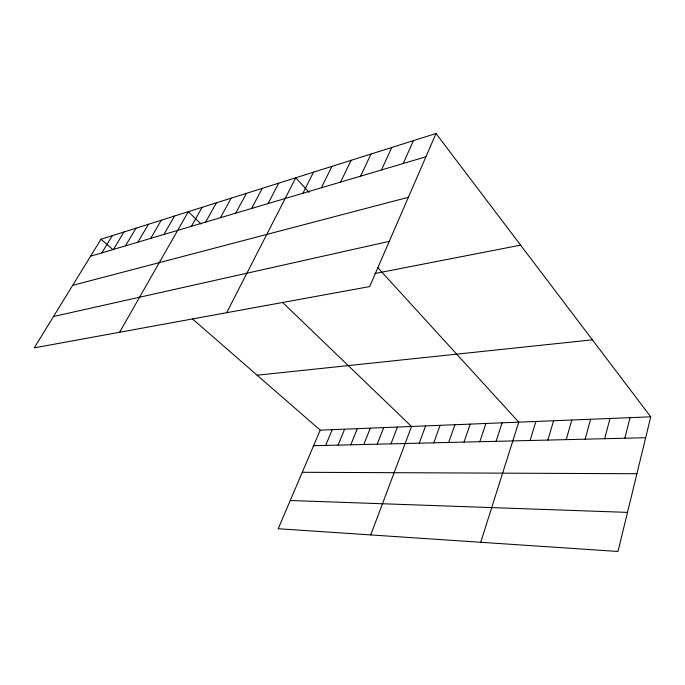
<?xml version="1.0" encoding="UTF-8"?>
<svg xmlns="http://www.w3.org/2000/svg" width="685" height="685" viewBox="0 0 685 685"><rect width="100%" height="100%" fill="white"/><g stroke="black" fill="none" stroke-linecap="round" stroke-linejoin="round"><path stroke-width="1.03" d="M650.75 416.831L617.99 551.476L278.204 528.726L320.229 430.163L650.75 416.831L436.011 133.524L100.995 239.245L34.25 347.86L369.669 286.578L436.011 133.524M624.823 438.229L630.063 417.67M604.649 438.717L610.027 418.475M585.11 439.188L590.633 419.263M566.195 439.642L571.829 420.016M547.854 440.078L553.6 420.753M530.07 440.506L535.918 421.463M480.716 542.289L518.759 422.157L377.692 267.544M496.077 441.328L502.105 422.833M479.817 441.714L485.922 423.484M464.028 442.099L470.201 424.118M448.675 442.467L454.917 424.734M433.759 442.827L440.061 425.334M419.246 443.169L425.599 425.916M370.748 534.925L411.531 426.481L282.768 302.59M390.972 443.854L397.42 427.055M377.204 444.18L383.694 427.603M363.803 444.505L370.328 428.142M350.754 444.822L357.305 428.673M338.048 445.122L344.632 429.178M325.666 445.421L332.268 429.675M403.208 163.518L413.423 140.656M381.451 169.974L391.769 147.489M360.593 176.156L371.005 154.039M340.591 182.09L351.071 160.333M321.376 187.784L331.917 166.369M302.916 193.256L313.499 172.183M226.667 312.702L295.783 177.775L309.106 192.382M268.066 203.582L278.718 183.16M251.609 208.463L262.278 188.349M235.743 213.163L246.429 193.35M220.45 217.702L231.128 198.179M205.68 222.077L216.357 202.837M191.423 226.307L202.092 207.341M119.618 332.268L188.298 211.699L201.125 224.029M163.938 234.458L174.564 216.032M150.683 238.389L161.283 220.219M137.865 242.19L148.44 224.278M125.466 245.864L136.007 228.199M113.462 249.417L123.968 232.001M101.834 252.868L112.297 235.683M90.574 256.207L425.924 156.788M72.67 285.345L408.371 197.289M53.533 316.487L389.268 241.351M374.849 273.529L520.609 245.136M257.132 375.217L592.388 339.837M313.602 445.712L645.664 437.724M302.265 472.29L636.904 473.737M290.243 500.504L627.503 512.38M100.995 239.245L113.094 249.785M192.425 318.867L320.229 430.163"/></g></svg>
